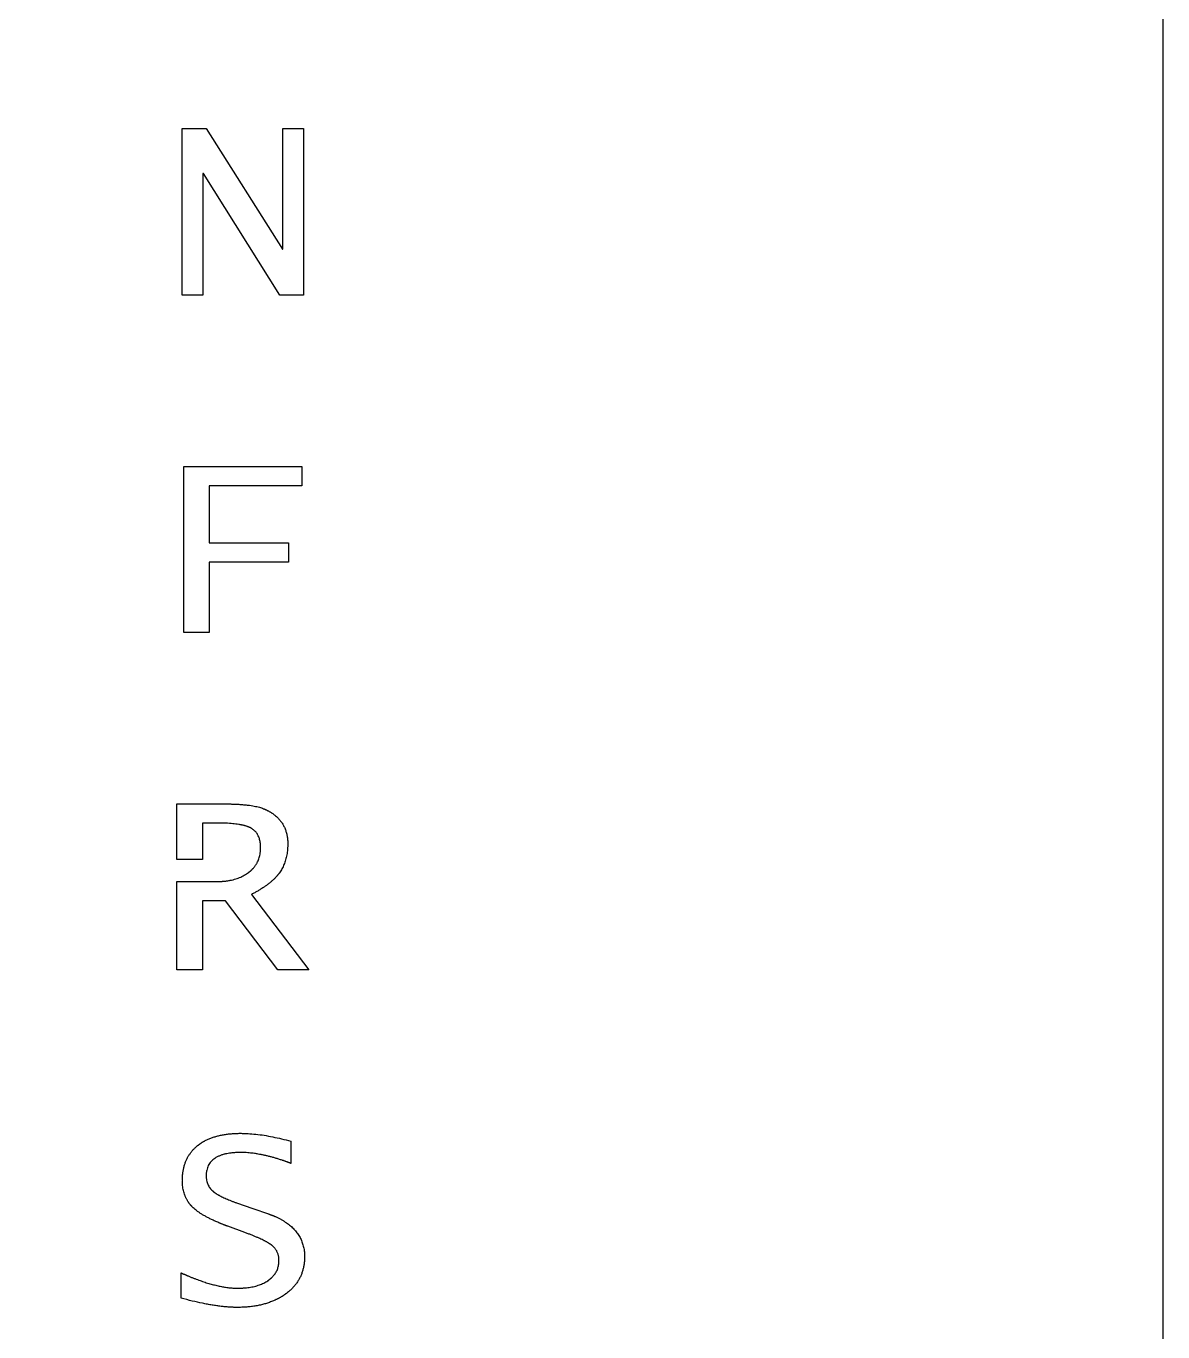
# Model space of a CAD drawing. Header units: millimetres. Extents: x -227 to 223, y -225 to 225.
# Drawn here: x 118.3 to 222.7, y -119.6 to 0.3 of the extents above; entities that cross this region are included whole.
import ezdxf

# ---------------------------------------------------------------- set-up
doc = ezdxf.new("R2010")
doc.units = ezdxf.units.MM
doc.layers.get('0').update_dxf_attribs({"linetype": 'CONTINUOUS'})

msp = doc.modelspace()

# ---------------------------------------------------------------- linework, layer by layer
for p, q in [((132.12, -76.26), (132.12, -71.15)), ((132.12, -71.15), (136.39, -71.15)), ((134.46, -72.91), (134.46, -76.26)), ((135.9, -72.91), (134.46, -72.91)), ((134.46, -76.26), (132.12, -76.26)), ((132.12, -86.4), (132.12, -78.26)), ((132.12, -78.26), (135.7, -78.28)), ((136.57, -80.05), (134.46, -80.05)), ((134.46, -80.05), (134.46, -86.4)), ((141.39, -86.4), (136.57, -80.05)), ((138.97, -79.45), (144.23, -86.4)), ((134.46, -86.4), (132.12, -86.4)), ((144.23, -86.4), (141.39, -86.4)), ((142.57, -102.13), (142.57, -104.17)), ((137.6, -107.79), (139.09, -108.31)), ((139.09, -108.31), (140.52, -108.8)), ((138.34, -110.51), (136.78, -109.94)), ((132.51, -116.55), (132.51, -114.23))]:
    msp.add_line(p, q)
for points in [[(-227.33, 225.31), (222.67, 225.31), (222.67, -224.69), (-227.33, -224.69)], [(132.6, -24.4), (132.6, -9.1), (134.81, -9.1), (141.81, -20.19), (141.83, -20.19), (141.83, -9.1), (143.75, -9.1), (143.75, -24.4), (141.58, -24.4), (134.54, -13.22), (134.5, -13.22), (134.5, -24.4)], [(132.75, -55.4), (132.75, -40.15), (143.6, -40.15), (143.6, -41.91), (135.09, -41.91), (135.09, -47.16), (142.35, -47.16), (142.35, -48.92), (135.09, -48.92), (135.09, -55.4)]]:
    msp.add_lwpolyline(points, close=True)
for points, knots in [([(136.39, -71.15), (136.39, -71.15), (136.39, -71.15), (136.39, -71.15), (136.39, -71.15), (136.4, -71.15), (136.41, -71.15), (136.42, -71.15), (136.43, -71.15), (136.45, -71.15), (136.47, -71.15), (136.5, -71.15), (136.52, -71.15), (136.56, -71.15), (136.6, -71.15), (136.66, -71.15), (136.73, -71.15), (136.82, -71.15), (136.92, -71.15), (137.02, -71.15), (137.13, -71.15), (137.26, -71.16), (137.42, -71.16), (137.61, -71.17), (137.8, -71.18), (138.03, -71.2), (138.31, -71.22), (138.63, -71.25), (138.93, -71.29), (139.2, -71.34), (139.46, -71.39), (139.69, -71.45), (139.89, -71.51), (140.02, -71.56), (140.08, -71.58)], [0, 0, 0, 0, 0.0001731, 0.0003462, 0.0006922, 0.0013839, 0.0020751, 0.0027657, 0.0041453, 0.0055227, 0.0082709, 0.0110103, 0.013741, 0.0164629, 0.0218803, 0.0272627, 0.03261, 0.0431995, 0.053649, 0.0639585, 0.0741283, 0.0841585, 0.1038005, 0.1228861, 0.1414165, 0.1593935, 0.1936939, 0.2258045, 0.255746, 0.2835442, 0.3092319, 0.332851, 0.354456, 0.3741184, 0.3741184, 0.3741184, 0.3741184]), ([(140.08, -71.58), (140.08, -71.58), (140.08, -71.58), (140.08, -71.58), (140.08, -71.58), (140.08, -71.58), (140.08, -71.58), (140.08, -71.58), (140.08, -71.58), (140.08, -71.58), (140.09, -71.59), (140.09, -71.59), (140.09, -71.59), (140.09, -71.59), (140.09, -71.59), (140.1, -71.59), (140.1, -71.59), (140.1, -71.59), (140.11, -71.6), (140.12, -71.6), (140.12, -71.6), (140.13, -71.6), (140.14, -71.61), (140.15, -71.61), (140.16, -71.62), (140.18, -71.62), (140.19, -71.63), (140.22, -71.64), (140.24, -71.65), (140.26, -71.66), (140.28, -71.67), (140.31, -71.69), (140.35, -71.7), (140.39, -71.72), (140.43, -71.75), (140.48, -71.77), (140.53, -71.8), (140.6, -71.83), (140.68, -71.88), (140.76, -71.93), (140.83, -71.98), (140.91, -72.03), (140.98, -72.08), (141.07, -72.15), (141.18, -72.24), (141.31, -72.35), (141.43, -72.47), (141.54, -72.59), (141.64, -72.72), (141.74, -72.85), (141.83, -72.99), (141.94, -73.18), (142.05, -73.43), (142.14, -73.7), (142.2, -73.92), (142.23, -74.09), (142.26, -74.26), (142.28, -74.45), (142.29, -74.6), (142.29, -74.73), (142.29, -74.81), (142.29, -74.89), (142.29, -74.97), (142.29, -75.08), (142.28, -75.21), (142.27, -75.38), (142.25, -75.58), (142.21, -75.82), (142.16, -76.05), (142.1, -76.28), (142.03, -76.5), (141.95, -76.71), (141.86, -76.91), (141.76, -77.11), (141.65, -77.3), (141.57, -77.42), (141.53, -77.48)], [0, 0, 0, 0, 0.0000097, 0.0000194, 0.0000389, 0.0000778, 0.0001168, 0.0001557, 0.0002336, 0.0003114, 0.0004671, 0.0006228, 0.0007784, 0.000934, 0.0012451, 0.001556, 0.0018669, 0.0024882, 0.0031089, 0.0037292, 0.004349, 0.0049683, 0.0062053, 0.0074404, 0.0086734, 0.0099045, 0.0123608, 0.0148092, 0.0172498, 0.0196827, 0.0221079, 0.0245255, 0.029338, 0.0341209, 0.0388744, 0.0435992, 0.0482957, 0.057606, 0.0668095, 0.0759106, 0.0849138, 0.093824, 0.1026457, 0.1113842, 0.1286302, 0.145606, 0.1623563, 0.1789277, 0.1953683, 0.2117274, 0.228055, 0.2444016, 0.2773395, 0.3109463, 0.3281227, 0.3456024, 0.3634268, 0.3816347, 0.4002627, 0.4097454, 0.4193458, 0.4259418, 0.4324941, 0.4454698, 0.4582785, 0.4709256, 0.4957573, 0.5200153, 0.5437526, 0.5670259, 0.5898958, 0.6124261, 0.6346841, 0.6567397, 0.6786651, 0.7005339, 0.7005339, 0.7005339, 0.7005339]), ([(138.97, -73.39), (138.97, -73.39), (138.97, -73.39), (138.97, -73.39), (138.96, -73.39), (138.96, -73.39), (138.96, -73.39), (138.96, -73.39), (138.96, -73.39), (138.96, -73.39), (138.95, -73.39), (138.95, -73.38), (138.94, -73.38), (138.94, -73.38), (138.93, -73.37), (138.92, -73.37), (138.91, -73.36), (138.9, -73.36), (138.89, -73.35), (138.88, -73.34), (138.86, -73.33), (138.84, -73.32), (138.81, -73.31), (138.78, -73.3), (138.74, -73.28), (138.69, -73.26), (138.65, -73.24), (138.6, -73.23), (138.54, -73.21), (138.46, -73.18), (138.36, -73.15), (138.25, -73.12), (138.14, -73.1), (138.03, -73.07), (137.91, -73.05), (137.74, -73.02), (137.51, -72.99), (137.23, -72.96), (136.92, -72.93), (136.6, -72.92), (136.25, -72.91), (136.02, -72.91), (135.9, -72.91)], [0, 0, 0, 0, 0.0000314, 0.0000628, 0.0001257, 0.0002515, 0.0003774, 0.0005034, 0.0007556, 0.0010081, 0.0015141, 0.0020215, 0.0025301, 0.0030401, 0.0040642, 0.0050935, 0.0061283, 0.0071686, 0.0082143, 0.0103223, 0.0124526, 0.0146055, 0.0167811, 0.0212016, 0.025716, 0.030326, 0.0350331, 0.0398388, 0.0447445, 0.0548607, 0.0653916, 0.0763456, 0.0877303, 0.0995524, 0.1118177, 0.1245316, 0.151323, 0.1799605, 0.210471, 0.2428766, 0.2771957, 0.3134437, 0.3134437, 0.3134437, 0.3134437]), ([(138.69, -77.45), (138.69, -77.45), (138.69, -77.45), (138.69, -77.45), (138.69, -77.45), (138.69, -77.45), (138.69, -77.44), (138.69, -77.44), (138.69, -77.44), (138.69, -77.44), (138.69, -77.44), (138.7, -77.44), (138.7, -77.44), (138.7, -77.44), (138.7, -77.44), (138.7, -77.43), (138.71, -77.43), (138.71, -77.43), (138.72, -77.42), (138.72, -77.42), (138.73, -77.42), (138.74, -77.41), (138.75, -77.4), (138.76, -77.39), (138.77, -77.38), (138.78, -77.37), (138.8, -77.36), (138.82, -77.34), (138.85, -77.32), (138.87, -77.3), (138.89, -77.28), (138.92, -77.26), (138.95, -77.23), (138.99, -77.19), (139.03, -77.15), (139.07, -77.11), (139.12, -77.06), (139.17, -76.99), (139.24, -76.91), (139.31, -76.83), (139.36, -76.74), (139.42, -76.65), (139.47, -76.56), (139.54, -76.44), (139.61, -76.28), (139.68, -76.08), (139.73, -75.87), (139.76, -75.69), (139.78, -75.54), (139.79, -75.43), (139.8, -75.33), (139.8, -75.26), (139.8, -75.2), (139.8, -75.14), (139.8, -75.07), (139.79, -74.95), (139.78, -74.79), (139.75, -74.59), (139.71, -74.41), (139.66, -74.25), (139.59, -74.09), (139.52, -73.94), (139.43, -73.81), (139.33, -73.69), (139.22, -73.58), (139.1, -73.48), (139.01, -73.42), (138.97, -73.39)], [0, 0, 0, 0, 0.0000113, 0.0000225, 0.0000451, 0.0000902, 0.0001353, 0.0001804, 0.0002706, 0.0003608, 0.0005412, 0.0007215, 0.0009017, 0.0010819, 0.0014422, 0.0018023, 0.0021623, 0.0028816, 0.0036002, 0.004318, 0.0050352, 0.0057517, 0.0071825, 0.0086105, 0.0100358, 0.0114583, 0.0142953, 0.0171216, 0.0199375, 0.0227433, 0.0255391, 0.0283253, 0.0338692, 0.0393771, 0.0448508, 0.0502923, 0.0557037, 0.0664434, 0.0770872, 0.0876521, 0.0981557, 0.1086159, 0.1190509, 0.129479, 0.1503836, 0.1714809, 0.192914, 0.2148201, 0.2259931, 0.237332, 0.2488514, 0.2546834, 0.2605657, 0.2660074, 0.2713791, 0.2819168, 0.3021963, 0.3214804, 0.3398554, 0.3574221, 0.3742965, 0.3906104, 0.4065102, 0.4221552, 0.4377133, 0.4533562, 0.4692536, 0.4692536, 0.4692536, 0.4692536]), ([(135.7, -78.28), (135.7, -78.28), (135.7, -78.28), (135.7, -78.28), (135.7, -78.28), (135.7, -78.28), (135.7, -78.28), (135.71, -78.28), (135.71, -78.28), (135.72, -78.28), (135.73, -78.28), (135.74, -78.28), (135.74, -78.28), (135.76, -78.28), (135.77, -78.28), (135.79, -78.28), (135.82, -78.28), (135.85, -78.28), (135.89, -78.28), (135.93, -78.28), (135.97, -78.27), (136.02, -78.27), (136.08, -78.27), (136.16, -78.27), (136.23, -78.26), (136.33, -78.25), (136.45, -78.24), (136.59, -78.23), (136.73, -78.21), (136.87, -78.19), (137, -78.16), (137.18, -78.13), (137.39, -78.07), (137.63, -78), (137.87, -77.91), (138.09, -77.81), (138.3, -77.7), (138.5, -77.58), (138.63, -77.49), (138.69, -77.45)], [0, 0, 0, 0, 0.0000616, 0.0001232, 0.0002464, 0.0004927, 0.000739, 0.0009851, 0.0014773, 0.0019692, 0.0029523, 0.0039342, 0.0049151, 0.0058949, 0.0078512, 0.0098033, 0.0117511, 0.015634, 0.0195, 0.0233491, 0.0271815, 0.0309972, 0.0385791, 0.0460957, 0.0535477, 0.0609361, 0.0755247, 0.089869, 0.1039763, 0.1178543, 0.131511, 0.1449547, 0.1712365, 0.1967758, 0.2216524, 0.2459517, 0.2697646, 0.2931862, 0.316316, 0.316316, 0.316316, 0.316316]), ([(141.53, -77.48), (141.53, -77.48), (141.53, -77.48), (141.53, -77.48), (141.52, -77.48), (141.52, -77.48), (141.52, -77.48), (141.52, -77.48), (141.52, -77.49), (141.52, -77.49), (141.51, -77.49), (141.51, -77.5), (141.51, -77.51), (141.5, -77.51), (141.49, -77.52), (141.49, -77.53), (141.47, -77.55), (141.46, -77.57), (141.44, -77.59), (141.43, -77.61), (141.41, -77.63), (141.38, -77.66), (141.35, -77.7), (141.32, -77.74), (141.28, -77.78), (141.24, -77.83), (141.2, -77.87), (141.15, -77.93), (141.08, -78), (140.99, -78.09), (140.9, -78.17), (140.81, -78.25), (140.67, -78.37), (140.5, -78.51), (140.28, -78.67), (140.05, -78.83), (139.8, -78.99), (139.53, -79.15), (139.26, -79.3), (139.06, -79.4), (138.97, -79.45)], [0, 0, 0, 0, 0.0000425, 0.0000851, 0.0001702, 0.0003405, 0.0005109, 0.0006812, 0.0010221, 0.0013631, 0.0020457, 0.002729, 0.0034129, 0.0040975, 0.0054688, 0.0068427, 0.0082195, 0.0109813, 0.0137543, 0.0165386, 0.0193344, 0.0221418, 0.0277919, 0.0334899, 0.0392368, 0.0450335, 0.050881, 0.0567802, 0.068737, 0.0809109, 0.0933084, 0.1059358, 0.1187989, 0.1452527, 0.1727125, 0.2012154, 0.2307948, 0.2614808, 0.2933008, 0.3262794, 0.3262794, 0.3262794, 0.3262794]), ([(134.01, -102.53), (134.01, -102.53), (134.01, -102.53), (134.01, -102.53), (134.01, -102.53), (134.01, -102.53), (134.01, -102.53), (134.01, -102.53), (134.01, -102.53), (134.01, -102.53), (134.02, -102.53), (134.02, -102.53), (134.02, -102.53), (134.02, -102.53), (134.02, -102.52), (134.03, -102.52), (134.03, -102.52), (134.04, -102.51), (134.05, -102.51), (134.05, -102.5), (134.06, -102.49), (134.07, -102.49), (134.08, -102.48), (134.1, -102.47), (134.11, -102.45), (134.13, -102.44), (134.16, -102.42), (134.19, -102.4), (134.22, -102.38), (134.25, -102.35), (134.28, -102.33), (134.32, -102.31), (134.38, -102.27), (134.44, -102.23), (134.51, -102.19), (134.57, -102.15), (134.67, -102.1), (134.78, -102.04), (134.92, -101.97), (135.07, -101.91), (135.22, -101.85), (135.37, -101.79), (135.53, -101.74), (135.75, -101.67), (136.03, -101.6), (136.38, -101.53), (136.75, -101.47), (137.13, -101.44), (137.53, -101.41), (137.92, -101.4), (138.29, -101.41), (138.77, -101.43), (139.38, -101.48), (140.14, -101.58), (140.92, -101.73), (141.74, -101.91), (142.29, -102.05), (142.57, -102.13)], [0, 0, 0, 0, 0.0000146, 0.0000292, 0.0000584, 0.0001169, 0.0001754, 0.0002339, 0.0003508, 0.0004678, 0.0007017, 0.0009357, 0.0011696, 0.0014036, 0.0018716, 0.0023397, 0.0028078, 0.0037443, 0.004681, 0.005618, 0.0065552, 0.0074928, 0.0093687, 0.0112458, 0.0131241, 0.0150037, 0.0187667, 0.0225352, 0.0263094, 0.0300897, 0.0338764, 0.0376698, 0.0452777, 0.0529159, 0.0605868, 0.0682927, 0.076036, 0.0916429, 0.1074258, 0.1234021, 0.1395882, 0.156, 0.1726531, 0.1895618, 0.224199, 0.2600198, 0.2971191, 0.3355822, 0.3754862, 0.4169001, 0.4515391, 0.4869173, 0.559992, 0.6363266, 0.7160906, 0.7994308, 0.8864743, 0.8864743, 0.8864743, 0.8864743]), ([(133.52, -108.16), (133.52, -108.16), (133.52, -108.16), (133.52, -108.16), (133.52, -108.16), (133.52, -108.16), (133.52, -108.16), (133.52, -108.16), (133.52, -108.16), (133.52, -108.15), (133.52, -108.15), (133.52, -108.15), (133.52, -108.15), (133.51, -108.15), (133.51, -108.15), (133.51, -108.14), (133.5, -108.14), (133.5, -108.13), (133.5, -108.13), (133.49, -108.12), (133.48, -108.12), (133.48, -108.11), (133.47, -108.1), (133.46, -108.09), (133.45, -108.08), (133.43, -108.06), (133.41, -108.04), (133.4, -108.02), (133.38, -108), (133.36, -107.98), (133.34, -107.95), (133.31, -107.92), (133.28, -107.88), (133.25, -107.84), (133.21, -107.79), (133.17, -107.74), (133.13, -107.66), (133.07, -107.57), (133.02, -107.48), (132.97, -107.39), (132.92, -107.29), (132.88, -107.19), (132.83, -107.06), (132.77, -106.88), (132.71, -106.67), (132.67, -106.44), (132.64, -106.25), (132.63, -106.09), (132.62, -105.97), (132.62, -105.87), (132.61, -105.79), (132.61, -105.72), (132.62, -105.64), (132.62, -105.53), (132.62, -105.39), (132.64, -105.22), (132.66, -105.01), (132.7, -104.76), (132.77, -104.46), (132.85, -104.17), (132.96, -103.9), (133.09, -103.64), (133.23, -103.39), (133.4, -103.16), (133.58, -102.93), (133.79, -102.73), (133.93, -102.6), (134.01, -102.53)], [0, 0, 0, 0, 0.0000209, 0.0000419, 0.0000837, 0.0001256, 0.0001675, 0.0002512, 0.000335, 0.0005025, 0.0006699, 0.0008374, 0.0010048, 0.0013396, 0.0016744, 0.002009, 0.0026782, 0.0033471, 0.0040157, 0.0046841, 0.0053522, 0.0066877, 0.0080222, 0.0093558, 0.0106884, 0.013351, 0.0160103, 0.0186663, 0.0213193, 0.0239695, 0.0266172, 0.0319055, 0.037186, 0.0424603, 0.0477302, 0.0529972, 0.0635292, 0.07407, 0.0846334, 0.0952325, 0.1058807, 0.1165911, 0.1273766, 0.1492201, 0.171512, 0.1943442, 0.2178027, 0.229793, 0.2419692, 0.25434, 0.2606013, 0.2669143, 0.2754444, 0.2838959, 0.3005702, 0.3169524, 0.3330583, 0.3645041, 0.3950534, 0.4248611, 0.4540931, 0.4829253, 0.5115403, 0.5401251, 0.5688665, 0.5979482, 0.6275473, 0.6275473, 0.6275473, 0.6275473]), ([(142.57, -104.17), (142.57, -104.17), (142.57, -104.17), (142.57, -104.17), (142.56, -104.17), (142.56, -104.16), (142.56, -104.16), (142.56, -104.16), (142.56, -104.16), (142.56, -104.16), (142.55, -104.16), (142.55, -104.16), (142.54, -104.16), (142.53, -104.15), (142.53, -104.15), (142.52, -104.15), (142.51, -104.14), (142.5, -104.14), (142.48, -104.13), (142.47, -104.13), (142.45, -104.12), (142.43, -104.11), (142.4, -104.1), (142.37, -104.09), (142.33, -104.07), (142.29, -104.06), (142.25, -104.04), (142.21, -104.03), (142.15, -104.01), (142.09, -103.99), (142.01, -103.96), (141.93, -103.93), (141.85, -103.9), (141.75, -103.87), (141.62, -103.83), (141.47, -103.78), (141.31, -103.73), (141.16, -103.68), (140.96, -103.62), (140.71, -103.56), (140.42, -103.48), (140.13, -103.42), (139.85, -103.36), (139.61, -103.32), (139.34, -103.27), (139.07, -103.23), (138.75, -103.2), (138.49, -103.18), (138.27, -103.17), (138.1, -103.17), (137.99, -103.17), (137.88, -103.17), (137.75, -103.17), (137.54, -103.18), (137.3, -103.19), (137.04, -103.22), (136.82, -103.25), (136.57, -103.3), (136.31, -103.37), (136.05, -103.46), (135.81, -103.57), (135.6, -103.7), (135.41, -103.84), (135.25, -104), (135.11, -104.18), (134.99, -104.37), (134.91, -104.58), (134.86, -104.77), (134.83, -104.92), (134.81, -105.05), (134.8, -105.15), (134.8, -105.24), (134.8, -105.3), (134.8, -105.36), (134.8, -105.43), (134.81, -105.52), (134.82, -105.62), (134.84, -105.75), (134.88, -105.91), (134.95, -106.09), (135.03, -106.26), (135.13, -106.42), (135.26, -106.57), (135.35, -106.66), (135.4, -106.7)], [0, 0, 0, 0, 0.000034, 0.000067, 0.000135, 0.00027, 0.000405, 0.00054, 0.00081, 0.00108, 0.00162, 0.00216, 0.002699, 0.003239, 0.004317, 0.005395, 0.006472, 0.007548, 0.008623, 0.010772, 0.012919, 0.015062, 0.017203, 0.021477, 0.02574, 0.029992, 0.034233, 0.038464, 0.042684, 0.051091, 0.059456, 0.067778, 0.076058, 0.084296, 0.100645, 0.116827, 0.132844, 0.148697, 0.164387, 0.195286, 0.225555, 0.255206, 0.284255, 0.312717, 0.326733, 0.367947, 0.394753, 0.421045, 0.446845, 0.459567, 0.472175, 0.482024, 0.491719, 0.510652, 0.546724, 0.563889, 0.588583, 0.612061, 0.641576, 0.669209, 0.695169, 0.719706, 0.743119, 0.765749, 0.787974, 0.81019, 0.832798, 0.856174, 0.868264, 0.880671, 0.893431, 0.899954, 0.906578, 0.911982, 0.91732, 0.927808, 0.938066, 0.948119, 0.967709, 0.986811, 1.005667, 1.02453, 1.043647, 1.063256, 1.063256, 1.063256, 1.063256]), ([(135.4, -106.7), (135.4, -106.7), (135.4, -106.7), (135.4, -106.7), (135.4, -106.7), (135.4, -106.7), (135.4, -106.7), (135.4, -106.71), (135.4, -106.71), (135.41, -106.71), (135.41, -106.71), (135.41, -106.72), (135.42, -106.72), (135.42, -106.72), (135.43, -106.73), (135.44, -106.74), (135.45, -106.75), (135.46, -106.76), (135.48, -106.77), (135.49, -106.78), (135.51, -106.79), (135.53, -106.81), (135.56, -106.83), (135.59, -106.86), (135.63, -106.89), (135.69, -106.92), (135.76, -106.97), (135.83, -107.01), (135.91, -107.06), (135.98, -107.1), (136.1, -107.16), (136.25, -107.24), (136.44, -107.33), (136.64, -107.42), (136.86, -107.51), (137.09, -107.61), (137.34, -107.7), (137.51, -107.76), (137.6, -107.79)], [0, 0, 0, 0, 0.0000516, 0.0001033, 0.0002066, 0.00031, 0.0004135, 0.0006206, 0.000828, 0.0012436, 0.0016603, 0.002078, 0.0024969, 0.0033378, 0.004183, 0.0050325, 0.0067446, 0.0084742, 0.0102214, 0.0119863, 0.013769, 0.017388, 0.0210792, 0.0248433, 0.0286808, 0.0365785, 0.0447767, 0.0532793, 0.0620896, 0.0712106, 0.0806451, 0.1004634, 0.1215617, 0.1439535, 0.1676499, 0.1926597, 0.2189905, 0.2466485, 0.2466485, 0.2466485, 0.2466485]), ([(136.78, -109.94), (136.78, -109.94), (136.78, -109.94), (136.78, -109.94), (136.77, -109.94), (136.77, -109.94), (136.77, -109.94), (136.76, -109.94), (136.76, -109.94), (136.75, -109.93), (136.74, -109.93), (136.73, -109.92), (136.72, -109.92), (136.7, -109.91), (136.68, -109.91), (136.66, -109.9), (136.62, -109.89), (136.58, -109.87), (136.54, -109.85), (136.49, -109.83), (136.44, -109.82), (136.38, -109.79), (136.3, -109.76), (136.21, -109.72), (136.12, -109.69), (136.01, -109.64), (135.86, -109.58), (135.7, -109.51), (135.53, -109.43), (135.33, -109.34), (135.08, -109.21), (134.8, -109.07), (134.54, -108.92), (134.29, -108.77), (134.07, -108.62), (133.87, -108.47), (133.69, -108.32), (133.58, -108.21), (133.52, -108.16)], [0, 0, 0, 0, 0.0000813, 0.0001627, 0.0003253, 0.0006506, 0.0009757, 0.0013008, 0.0019505, 0.0025998, 0.0038969, 0.0051923, 0.0064859, 0.0077777, 0.0103558, 0.0129267, 0.0154903, 0.020596, 0.0256729, 0.0307211, 0.0357404, 0.0407311, 0.0506264, 0.0604072, 0.0700739, 0.0796267, 0.0983918, 0.1167054, 0.13457, 0.1519887, 0.1855007, 0.2172704, 0.247331, 0.2757216, 0.3024881, 0.3276849, 0.3513773, 0.3736431, 0.3736431, 0.3736431, 0.3736431]), ([(140.52, -108.8), (140.52, -108.8), (140.52, -108.8), (140.52, -108.8), (140.52, -108.8), (140.52, -108.8), (140.52, -108.8), (140.52, -108.8), (140.52, -108.8), (140.52, -108.8), (140.52, -108.81), (140.53, -108.81), (140.53, -108.81), (140.53, -108.81), (140.53, -108.81), (140.54, -108.81), (140.54, -108.81), (140.55, -108.81), (140.56, -108.82), (140.57, -108.82), (140.58, -108.82), (140.59, -108.83), (140.6, -108.83), (140.62, -108.84), (140.64, -108.85), (140.66, -108.85), (140.69, -108.86), (140.72, -108.88), (140.75, -108.89), (140.79, -108.9), (140.82, -108.92), (140.86, -108.93), (140.92, -108.95), (140.98, -108.98), (141.05, -109.01), (141.11, -109.03), (141.19, -109.07), (141.29, -109.12), (141.41, -109.18), (141.53, -109.23), (141.64, -109.29), (141.76, -109.36), (141.86, -109.42), (142, -109.51), (142.17, -109.62), (142.36, -109.75), (142.54, -109.9), (142.71, -110.05), (142.86, -110.21), (143.01, -110.37), (143.14, -110.53), (143.26, -110.71), (143.37, -110.89), (143.47, -111.07), (143.56, -111.26), (143.63, -111.46), (143.69, -111.66), (143.75, -111.86), (143.79, -112.08), (143.82, -112.3), (143.83, -112.48), (143.84, -112.63), (143.84, -112.74), (143.84, -112.83), (143.83, -112.95), (143.83, -113.09), (143.81, -113.26), (143.78, -113.48), (143.73, -113.75), (143.65, -114.06), (143.55, -114.36), (143.42, -114.65), (143.26, -114.93), (143.12, -115.15), (142.99, -115.32), (142.85, -115.49), (142.66, -115.69), (142.41, -115.92), (142.24, -116.06), (142.14, -116.13)], [0, 0, 0, 0, 0.0000142, 0.0000285, 0.0000571, 0.0001143, 0.0001715, 0.0002287, 0.0003431, 0.0004574, 0.0006861, 0.0009147, 0.0011432, 0.0013717, 0.0018285, 0.0022851, 0.0027415, 0.0036536, 0.0045648, 0.0054752, 0.0063847, 0.0072933, 0.0091079, 0.010919, 0.0127267, 0.0145308, 0.0181289, 0.0217131, 0.0252837, 0.0288406, 0.032384, 0.0359138, 0.0429331, 0.049899, 0.0568121, 0.0636729, 0.0704819, 0.0839467, 0.0972111, 0.1102798, 0.1231579, 0.1358505, 0.148363, 0.1607011, 0.1848764, 0.208428, 0.2314104, 0.253882, 0.2759055, 0.2975474, 0.3188778, 0.33997, 0.3608998, 0.3817449, 0.4025837, 0.423495, 0.4445566, 0.4658449, 0.4874336, 0.5093938, 0.5317928, 0.5431777, 0.5546959, 0.563483, 0.5721986, 0.5894251, 0.6063969, 0.623136, 0.6560026, 0.6882241, 0.7200056, 0.7515609, 0.7831086, 0.8148672, 0.8308961, 0.8470575, 0.8798726, 0.9135134, 0.9481603, 0.9481603, 0.9481603, 0.9481603]), ([(140.87, -111.72), (140.87, -111.72), (140.87, -111.72), (140.87, -111.72), (140.87, -111.72), (140.87, -111.72), (140.87, -111.72), (140.87, -111.72), (140.86, -111.72), (140.86, -111.72), (140.86, -111.71), (140.85, -111.71), (140.85, -111.71), (140.84, -111.7), (140.84, -111.7), (140.83, -111.69), (140.82, -111.68), (140.8, -111.67), (140.79, -111.66), (140.77, -111.65), (140.75, -111.63), (140.73, -111.62), (140.7, -111.59), (140.66, -111.57), (140.62, -111.54), (140.56, -111.5), (140.48, -111.46), (140.4, -111.41), (140.32, -111.36), (140.23, -111.31), (140.1, -111.25), (139.93, -111.16), (139.71, -111.06), (139.47, -110.96), (139.21, -110.85), (138.94, -110.74), (138.65, -110.62), (138.45, -110.55), (138.34, -110.51)], [0, 0, 0, 0, 0.000052, 0.0001041, 0.0002083, 0.0003127, 0.0004171, 0.0006262, 0.0008357, 0.0012558, 0.0016774, 0.0021005, 0.0025252, 0.003379, 0.0042389, 0.005105, 0.0068554, 0.0086303, 0.01043, 0.0122545, 0.0141039, 0.0178779, 0.0217527, 0.0257292, 0.0298079, 0.0382747, 0.0471578, 0.0564612, 0.0661886, 0.0763432, 0.0869278, 0.1093964, 0.133613, 0.1595924, 0.1873472, 0.2168885, 0.2482258, 0.281368, 0.281368, 0.281368, 0.281368]), ([(140.45, -114.95), (140.45, -114.95), (140.45, -114.95), (140.45, -114.95), (140.45, -114.95), (140.45, -114.95), (140.45, -114.95), (140.45, -114.95), (140.45, -114.95), (140.45, -114.95), (140.45, -114.95), (140.46, -114.95), (140.46, -114.95), (140.46, -114.95), (140.46, -114.94), (140.47, -114.94), (140.47, -114.94), (140.48, -114.94), (140.48, -114.93), (140.49, -114.93), (140.49, -114.92), (140.5, -114.92), (140.51, -114.91), (140.52, -114.9), (140.54, -114.89), (140.55, -114.88), (140.57, -114.87), (140.59, -114.85), (140.61, -114.84), (140.63, -114.82), (140.66, -114.8), (140.69, -114.77), (140.73, -114.74), (140.76, -114.71), (140.8, -114.68), (140.85, -114.64), (140.9, -114.58), (140.96, -114.51), (141.02, -114.44), (141.08, -114.37), (141.15, -114.28), (141.23, -114.15), (141.31, -114), (141.37, -113.83), (141.42, -113.66), (141.46, -113.49), (141.48, -113.3), (141.48, -113.13), (141.48, -112.97), (141.47, -112.83), (141.45, -112.7), (141.42, -112.57), (141.38, -112.45), (141.33, -112.33), (141.28, -112.21), (141.21, -112.11), (141.14, -112), (141.06, -111.9), (140.97, -111.81), (140.9, -111.75), (140.87, -111.72)], [0, 0, 0, 0, 0.0000202, 0.0000404, 0.0000808, 0.0001213, 0.0001617, 0.0002425, 0.0003234, 0.000485, 0.0006466, 0.0008081, 0.0009695, 0.0012923, 0.0016149, 0.0019372, 0.0025813, 0.0032246, 0.003867, 0.0045087, 0.0051495, 0.0064287, 0.0077048, 0.0089776, 0.0102473, 0.0127771, 0.0152946, 0.0177999, 0.0202931, 0.0227744, 0.0252441, 0.0301492, 0.03501, 0.0398281, 0.0446053, 0.0493433, 0.0587081, 0.0679377, 0.0770474, 0.0860533, 0.094972, 0.1126123, 0.1301139, 0.1476225, 0.1652837, 0.1832403, 0.2016281, 0.2205745, 0.23494, 0.2488641, 0.2624009, 0.2756097, 0.2885552, 0.3013066, 0.3139368, 0.3265217, 0.3391384, 0.3518642, 0.3647751, 0.3779443, 0.3779443, 0.3779443, 0.3779443]), ([(132.51, -114.23), (132.51, -114.23), (132.51, -114.23), (132.51, -114.23), (132.51, -114.23), (132.51, -114.23), (132.52, -114.23), (132.52, -114.23), (132.52, -114.24), (132.53, -114.24), (132.53, -114.24), (132.54, -114.25), (132.55, -114.25), (132.56, -114.25), (132.57, -114.26), (132.59, -114.27), (132.61, -114.27), (132.62, -114.28), (132.64, -114.29), (132.67, -114.3), (132.7, -114.32), (132.73, -114.33), (132.78, -114.35), (132.83, -114.37), (132.89, -114.4), (132.96, -114.43), (133.02, -114.46), (133.08, -114.48), (133.17, -114.52), (133.27, -114.56), (133.39, -114.61), (133.52, -114.66), (133.64, -114.71), (133.8, -114.77), (134, -114.85), (134.23, -114.93), (134.47, -115.01), (134.7, -115.09), (134.99, -115.18), (135.35, -115.28), (135.78, -115.39), (136.19, -115.48), (136.52, -115.54), (136.78, -115.57), (136.96, -115.6), (137.15, -115.61), (137.33, -115.63), (137.48, -115.63), (137.59, -115.63), (137.67, -115.63), (137.75, -115.63), (137.84, -115.63), (137.96, -115.63), (138.1, -115.62), (138.28, -115.61), (138.5, -115.59), (138.76, -115.56), (139, -115.52), (139.31, -115.45), (139.68, -115.34), (140.02, -115.2), (140.27, -115.06), (140.39, -114.99), (140.45, -114.95)], [0, 0, 0, 0, 0.0000556, 0.0001112, 0.0002225, 0.000445, 0.0006674, 0.0008898, 0.0013346, 0.0017792, 0.0026681, 0.0035564, 0.0044442, 0.0053314, 0.0071044, 0.0088753, 0.0106441, 0.0124108, 0.0141754, 0.0176983, 0.0212129, 0.0247192, 0.0282171, 0.0351878, 0.0421253, 0.0490295, 0.0559005, 0.0627384, 0.0695431, 0.0830535, 0.0964322, 0.1096796, 0.1227961, 0.1357823, 0.1613654, 0.1864332, 0.2109899, 0.2350402, 0.2585891, 0.3042022, 0.3478768, 0.3896654, 0.4296281, 0.448947, 0.467836, 0.4863051, 0.5043651, 0.5220278, 0.5307142, 0.5393059, 0.5465266, 0.5536856, 0.5678202, 0.5817142, 0.5953725, 0.6220006, 0.6477485, 0.6726631, 0.6967959, 0.742931, 0.7866777, 0.8078473, 0.8286483, 0.8286483, 0.8286483, 0.8286483]), ([(142.14, -116.13), (142.14, -116.13), (142.14, -116.13), (142.14, -116.13), (142.14, -116.13), (142.14, -116.13), (142.14, -116.13), (142.14, -116.13), (142.14, -116.13), (142.14, -116.13), (142.14, -116.13), (142.14, -116.14), (142.13, -116.14), (142.13, -116.14), (142.13, -116.14), (142.12, -116.15), (142.12, -116.15), (142.11, -116.16), (142.1, -116.16), (142.09, -116.17), (142.08, -116.18), (142.07, -116.18), (142.06, -116.19), (142.04, -116.21), (142.02, -116.22), (141.99, -116.24), (141.96, -116.26), (141.93, -116.28), (141.89, -116.31), (141.85, -116.33), (141.82, -116.36), (141.77, -116.39), (141.7, -116.43), (141.63, -116.47), (141.55, -116.52), (141.47, -116.56), (141.39, -116.6), (141.31, -116.64), (141.2, -116.7), (141.06, -116.76), (140.89, -116.83), (140.71, -116.9), (140.53, -116.97), (140.35, -117.03), (140.1, -117.1), (139.77, -117.18), (139.37, -117.26), (138.95, -117.32), (138.59, -117.36), (138.3, -117.38), (138.07, -117.39), (137.88, -117.39), (137.73, -117.4), (137.62, -117.4), (137.53, -117.4), (137.41, -117.39), (137.27, -117.39), (137.1, -117.38), (136.86, -117.37), (136.54, -117.34), (136.16, -117.3), (135.76, -117.25), (135.34, -117.19), (134.91, -117.11), (134.3, -116.99), (133.49, -116.81), (132.84, -116.64), (132.51, -116.55)], [0, 0, 0, 0, 0.0000172, 0.0000344, 0.0000689, 0.0001378, 0.0002068, 0.0002757, 0.0004136, 0.0005515, 0.0008273, 0.0011031, 0.0013789, 0.0016547, 0.0022064, 0.0027582, 0.00331, 0.0044137, 0.0055177, 0.0066219, 0.0077264, 0.0088311, 0.0110412, 0.0132523, 0.0154645, 0.0176777, 0.0221077, 0.0265424, 0.0309823, 0.0354276, 0.0398786, 0.0443356, 0.0532689, 0.0622299, 0.0712209, 0.0802445, 0.0893028, 0.0983982, 0.1075329, 0.1259289, 0.1445089, 0.1632901, 0.1822892, 0.2015221, 0.2210045, 0.2607734, 0.3017124, 0.3439251, 0.3875066, 0.4098392, 0.4325458, 0.4556359, 0.4673278, 0.4791191, 0.4873843, 0.4957506, 0.5127886, 0.5302377, 0.5481024, 0.5850934, 0.6237919, 0.6642236, 0.7064114, 0.7503752, 0.7961329, 0.8930888, 0.9973922, 0.9973922, 0.9973922, 0.9973922])]:
    msp.add_open_spline(points, degree=3, knots=knots)

doc.saveas('drawing.dxf')
